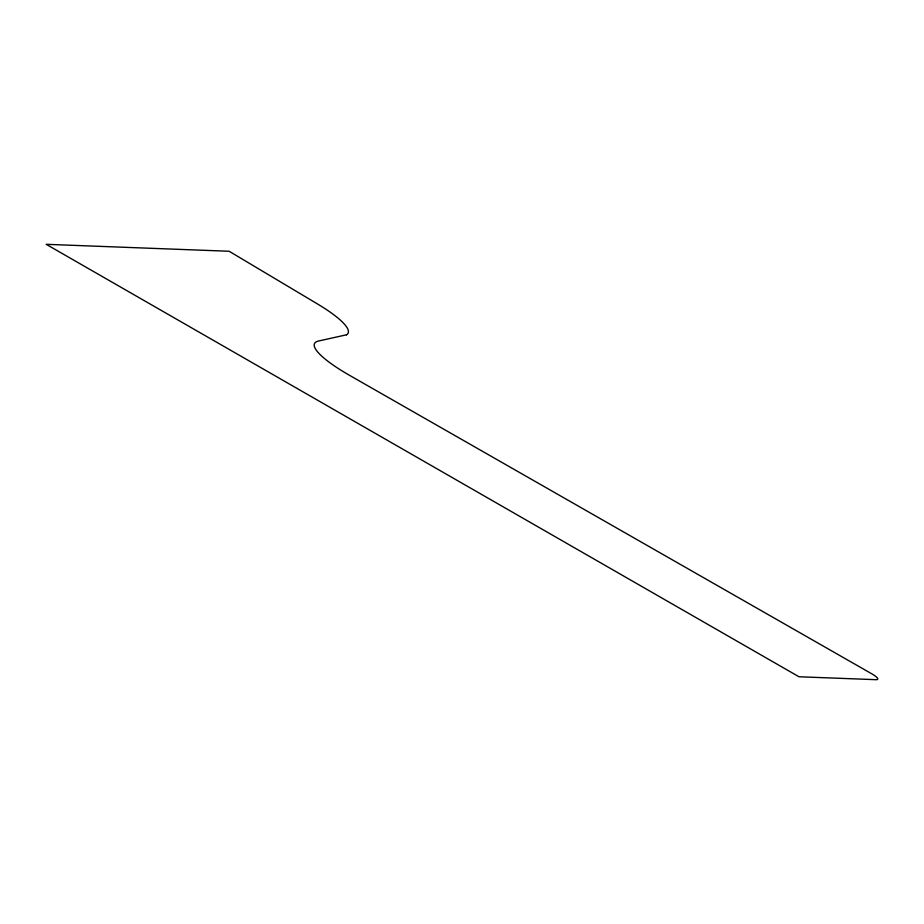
<?xml version="1.0" encoding="UTF-8"?>
<svg xmlns="http://www.w3.org/2000/svg" width="924" height="924" viewBox="0 0 924 924"><rect width="100%" height="100%" fill="white"/><g stroke="black" fill="none" stroke-linecap="round" stroke-linejoin="round"><path stroke-width="1.39" d="M346.512 334.8L318.722 340.979A72.788 15.258 24.8 0 0 349.434 375.271L871.933 673.908A12.127 2.541 24.8 0 1 876.091 679.683L798.983 676.761L46.2 244.317L229.14 251.259L317.452 303.938A72.788 15.258 24.8 0 1 346.512 334.8"/></g></svg>
